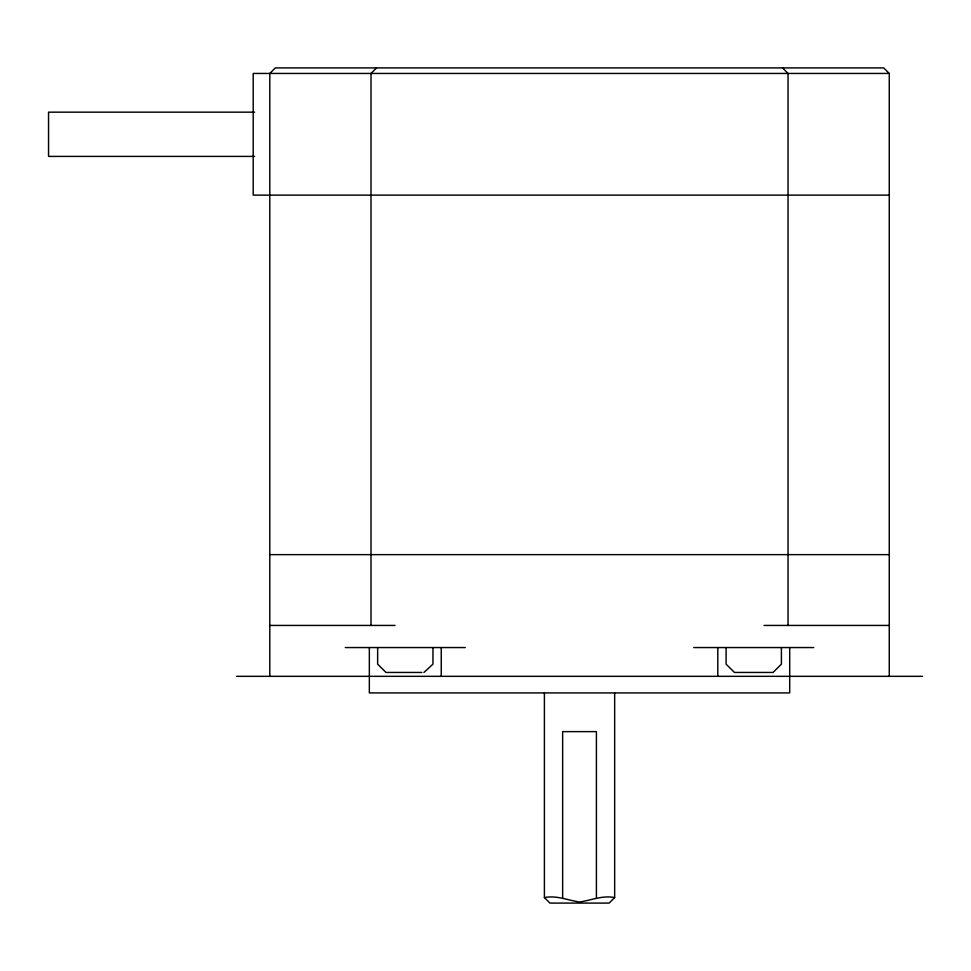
<?xml version="1.0" encoding="UTF-8"?>
<svg xmlns="http://www.w3.org/2000/svg" width="971" height="971" viewBox="0 0 971 971"><rect width="100%" height="100%" fill="white"/><g stroke="black" fill="none" stroke-linecap="round" stroke-linejoin="round"><path stroke-width="1.46" d="M377.646 647.56L377.646 664.152L386.009 672.454L421.887 672.454M432.957 647.56L432.957 664.152L423.926 672.454M726.102 647.56L726.102 664.152L734.464 672.454L737.05 672.454M781.412 647.56L781.412 664.152L773.037 672.454L770.452 672.454M376.542 67.909L371.007 73.444L371.007 625.433M614.655 692.991L614.655 897.556L609.12 903.091L549.938 903.091L544.403 897.556L544.403 692.991M614.655 897.556C602.214 895.153 591.4 900.311 579.529 901.986C567.647 900.311 556.844 895.153 544.403 897.556M889.266 676.326L889.266 73.444L253.2 73.444L253.2 195.122L889.266 195.122M254.633 112.163L48.55 112.163L48.55 156.404L254.633 156.404M269.792 554.635L889.266 554.635M269.792 625.433L395.051 625.433M764.007 625.433L889.266 625.433M345.3 647.56L465.303 647.56M693.755 647.56L813.747 647.56M737.729 672.454L769.785 672.454M236.608 676.326L922.45 676.326M889.266 73.444L883.731 67.909L275.327 67.909L269.792 73.444L269.792 676.326M782.517 67.909L788.051 73.444L788.051 625.433M789.702 647.56L789.702 692.918L369.344 692.918L369.344 647.56M717.8 647.56L717.8 676.326M596.412 897.556L596.412 731.624L562.646 731.624L562.646 897.556M441.247 647.56L441.247 676.326"/></g></svg>
